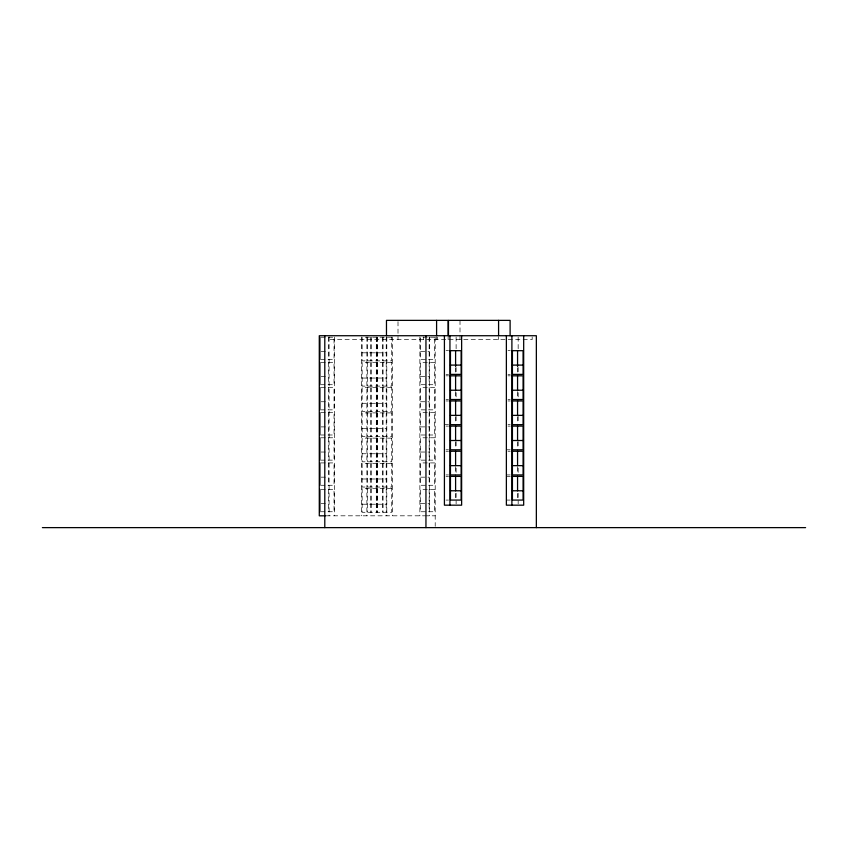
<?xml version="1.0" encoding="UTF-8"?>
<svg xmlns="http://www.w3.org/2000/svg" width="848" height="848" viewBox="0 0 848 848"><rect width="100%" height="100%" fill="white"/><g stroke="black" fill="none" stroke-linecap="round" stroke-linejoin="round"><path stroke-width="0.64" stroke-dasharray="4.24 3.18" d="M321.021 337.218L334.038 337.218L334.038 359.573L321.021 359.573M446.048 350.68L448.497 350.68M508.016 350.68L510.22 350.68M321.148 351.475L328.515 351.475M420.566 351.475L429.162 351.475M362.138 352.821L370.788 352.821M371.191 352.821L377.106 352.821M377.561 352.821L386.211 352.821M321.021 362.361L334.038 362.361L334.038 384.716L321.021 384.716M446.048 374.381L448.497 374.381M508.016 374.381L510.22 374.381M446.048 375.823L448.497 375.823M508.016 375.823L510.22 375.823M321.148 376.618L328.515 376.618M420.566 376.618L429.162 376.618M362.138 378.049L370.788 378.049M371.191 378.049L377.106 378.049M377.561 378.049L386.211 378.049M321.021 387.494L334.038 387.494L334.038 409.849L321.021 409.849M446.048 399.514L448.497 399.514M508.016 399.514L510.22 399.514M446.048 400.956L448.497 400.956M508.016 400.956L510.22 400.956M321.148 401.751L328.515 401.751M420.566 401.751L429.162 401.751M362.138 403.288L370.788 403.288M371.191 403.288L377.106 403.288M377.561 403.288L386.211 403.288M321.021 412.637L334.038 412.637L334.038 434.992L321.021 434.992M444.946 424.657L448.497 424.657M508.016 424.657L510.22 424.657M446.048 426.099L448.497 426.099M508.016 426.099L510.22 426.099M321.148 426.894L328.515 426.894M420.566 426.894L429.162 426.894M362.138 428.516L370.788 428.516M371.191 428.516L377.106 428.516M377.561 428.516L386.211 428.516M321.021 437.78L334.038 437.78L334.038 460.135L321.021 460.135M446.048 449.79L448.497 449.79M506.913 449.79L510.22 449.79M446.048 451.231L448.497 451.231M508.016 451.231L510.22 451.231M321.148 452.026L328.515 452.026M420.566 452.026L429.162 452.026M362.138 453.754L370.788 453.754M371.191 453.754L377.106 453.754M377.561 453.754L386.211 453.754M321.021 462.913L334.038 462.913L334.038 485.268L321.021 485.268M446.048 474.933L448.497 474.933M506.913 474.933L510.22 474.933M446.048 476.375L448.497 476.375M506.913 476.375L510.22 476.375M321.148 477.17L328.515 477.17M420.566 477.17L429.162 477.17M362.138 478.993L370.788 478.993M371.191 478.993L377.106 478.993M377.561 478.993L386.211 478.993M321.021 489.391L334.038 489.391L334.038 511.747L321.021 511.747M446.048 500.076L448.497 500.076M506.913 500.076L510.22 500.076M321.148 503.648L328.515 503.648M420.566 503.648L429.162 503.648M362.138 504.221L370.788 504.221M371.191 504.221L377.106 504.221M377.561 504.221L386.211 504.221M326.024 515.817L424.286 515.817M424.774 515.817L435.204 515.817M532.173 337.006L532.173 339.571L328.982 339.571L328.982 337.006M518.16 337.048L518.16 348.963M518.16 367.502L518.16 372.791M518.16 392.656L518.16 397.945M518.16 416.474L518.16 423.099M518.16 441.628L518.16 448.253M518.16 468.107L518.16 473.396M518.16 493.26L518.16 503.85M517.566 367.799L517.566 373.067M517.566 391.617L517.566 396.885M517.566 416.76L517.566 424.657M517.566 441.893L517.566 449.79M517.566 467.036L517.566 473.619M517.566 493.483L517.566 498.751M498.582 337.006L498.582 339.571M460.008 320.374L460.008 339.571M456.118 337.048L456.118 348.963M456.118 367.502L456.118 372.791M456.118 392.656L456.118 397.945M456.118 416.474L456.118 423.099M456.118 441.628L456.118 448.253M456.118 468.107L456.118 473.396M456.118 493.26L456.118 503.85M455.599 367.799L455.599 373.067M455.599 391.617L455.599 396.885M455.599 416.76L455.599 423.343M455.599 441.893L455.599 448.475M455.599 467.036L455.599 474.933M455.599 493.483L455.599 498.751M448.126 337.006L448.126 339.571M437.462 337.006L437.462 339.571M436.593 337.006L436.593 339.571M435.204 337.048L435.204 526.311M429.682 337.048L429.682 515.817M429.162 337.218L429.162 359.573M429.162 362.361L429.162 384.716M429.162 387.494L429.162 409.849M429.162 412.637L429.162 434.992M429.162 437.78L429.162 460.135M429.162 462.913L429.162 485.268M429.162 489.391L429.162 511.747M423.693 337.006L423.693 339.571M419.877 337.048L419.877 515.817M398.009 321.657L398.009 339.571M392.317 337.048L392.317 515.817M386.805 337.048L386.805 515.817M386.476 337.006L386.476 339.571M386.211 337.186L386.211 360.877M386.211 362.425L386.211 386.116M386.211 387.663L386.211 411.344M386.211 412.891L386.211 436.582M386.211 438.13L386.211 461.81M386.211 463.358L386.211 487.049M386.211 488.596L386.211 512.287M383.073 337.186L383.073 360.877M383.073 362.425L383.073 386.116M383.073 387.663L383.073 411.344M383.073 412.891L383.073 436.582M383.073 438.13L383.073 461.81M383.073 463.358L383.073 487.049M383.073 488.596L383.073 512.287M382.618 337.186L382.618 360.877M382.618 362.425L382.618 386.116M382.618 387.663L382.618 411.344M382.618 412.891L382.618 436.582M382.618 438.13L382.618 461.81M382.618 463.358L382.618 487.049M382.618 488.596L382.618 512.287M377.561 337.186L377.561 360.877M377.561 362.425L377.561 386.116M377.561 387.663L377.561 411.344M377.561 412.891L377.561 436.582M377.561 438.13L377.561 461.81M377.561 463.358L377.561 487.049M377.561 488.596L377.561 512.287M377.106 337.186L377.106 360.877M377.106 362.425L377.106 386.116M377.106 387.663L377.106 411.344M377.106 412.891L377.106 436.582M377.106 438.13L377.106 461.81M377.106 463.358L377.106 487.049M377.106 488.596L377.106 512.287M376.713 337.186L376.713 360.877M376.713 362.425L376.713 386.116M376.713 387.663L376.713 411.344M376.713 412.891L376.713 436.582M376.713 438.13L376.713 461.81M376.713 463.358L376.713 487.049M376.713 488.596L376.713 512.287M376.3 337.186L376.3 360.877M376.3 362.425L376.3 386.116M376.3 387.663L376.3 411.344M376.3 412.891L376.3 436.582M376.3 438.13L376.3 461.81M376.3 463.358L376.3 487.049M376.3 488.596L376.3 512.287M371.191 337.186L371.191 360.877M371.191 362.425L371.191 386.116M371.191 387.663L371.191 411.344M371.191 412.891L371.191 436.582M371.191 438.13L371.191 461.81M371.191 463.358L371.191 487.049M371.191 488.596L371.191 512.287M370.788 337.186L370.788 360.877M370.788 362.425L370.788 386.116M370.788 387.663L370.788 411.344M370.788 412.891L370.788 436.582M370.788 438.13L370.788 461.81M370.788 463.358L370.788 487.049M370.788 488.596L370.788 512.287M367.65 337.186L367.65 360.877M367.65 362.425L367.65 386.116M367.65 387.663L367.65 411.344M367.65 412.891L367.65 436.582M367.65 438.13L367.65 461.81M367.65 463.358L367.65 487.049M367.65 488.596L367.65 512.287M366.887 337.048L366.887 515.817M361.375 337.048L361.375 515.817M334.61 337.048L334.61 515.817M329.088 337.048L329.088 515.817M328.515 337.218L328.515 359.573M328.515 362.361L328.515 384.716M328.515 387.494L328.515 409.849M328.515 412.637L328.515 434.992M328.515 437.78L328.515 460.135M328.515 462.913L328.515 485.268M328.515 489.391L328.515 511.747M391.723 337.186L362.138 337.186L362.138 360.877L391.723 360.877L391.723 337.186M434.685 337.218L420.566 337.218L420.566 359.573L434.685 359.573L434.685 337.218M434.685 362.361L420.566 362.361L420.566 384.716L434.685 384.716L434.685 362.361M391.723 362.425L362.138 362.425L362.138 386.116L391.723 386.116L391.723 362.425M391.723 387.663L362.138 387.663L362.138 411.344L391.723 411.344L391.723 387.663M434.685 387.494L420.566 387.494L420.566 409.849L434.685 409.849L434.685 387.494M434.685 412.637L420.566 412.637L420.566 434.992L434.685 434.992L434.685 412.637M391.723 412.891L362.138 412.891L362.138 436.582L391.723 436.582L391.723 412.891M434.685 437.78L420.566 437.78L420.566 460.135L434.685 460.135L434.685 437.78M391.723 438.13L362.138 438.13L362.138 461.81L391.723 461.81L391.723 438.13M434.685 462.913L420.566 462.913L420.566 485.268L434.685 485.268L434.685 462.913M391.723 463.358L362.138 463.358L362.138 487.049L391.723 487.049L391.723 463.358M391.723 488.596L362.138 488.596L362.138 512.287L391.723 512.287L391.723 488.596M434.685 489.391L420.566 489.391L420.566 511.747L434.685 511.747L434.685 489.391"/><path stroke-width="1.27" d="M449.684 350.68L461.121 350.68L461.121 374.381L450.458 374.381L450.458 350.68M511.641 350.68L523.078 350.68L523.078 374.381L512.425 374.381L512.425 350.68M450.458 365.096L461.121 365.096M512.425 365.096L523.078 365.096M449.684 375.823L461.121 375.823L461.121 399.514L450.458 399.514L450.458 375.823M511.641 375.823L523.078 375.823L523.078 399.514L512.425 399.514L512.425 375.823M450.458 390.228L461.121 390.228M512.425 390.228L523.078 390.228M449.684 400.956L461.121 400.956L461.121 424.657L450.458 424.657L450.458 400.956M511.641 400.956L523.078 400.956L523.078 424.657L512.425 424.657L512.425 400.956M450.458 415.372L461.121 415.372M512.425 415.372L523.078 415.372M449.684 426.099L461.121 426.099L461.121 449.79L450.458 449.79L450.458 426.099M511.641 426.099L523.078 426.099L523.078 449.79L512.425 449.79L512.425 426.099M450.458 440.504L461.121 440.504M512.425 440.504L523.078 440.504M449.684 451.231L461.121 451.231L461.121 474.933L450.458 474.933L450.458 451.231M511.641 451.231L523.078 451.231L523.078 474.933L512.425 474.933L512.425 451.231M450.458 465.647L461.121 465.647M512.425 465.647L523.078 465.647M449.684 476.375L461.121 476.375L461.121 500.076L450.458 500.076L450.458 476.375M511.641 476.375L523.078 476.375L523.078 500.076L512.425 500.076L512.425 476.375M450.458 490.78L461.121 490.78M512.425 490.78L523.078 490.78M325.409 515.817L319.283 515.817L319.283 335.723L536.349 335.723L536.349 527.626M42.4 527.626L805.6 527.626M523.682 335.723L523.682 505.175L506.373 505.175L506.373 335.723M517.566 350.68L517.566 366.484M517.566 375.823L517.566 390.303M517.566 400.956L517.566 415.435M517.566 426.099L517.566 440.578M517.566 451.231L517.566 465.722M517.566 476.375L517.566 490.854M511.895 335.723L511.895 505.175M510.114 335.723L510.114 320.374L448.475 320.374L448.475 335.723M498.582 320.374L498.582 335.723M461.63 335.723L461.63 505.175L444.416 505.175L444.416 335.723M455.599 350.68L455.599 366.484M455.599 375.823L455.599 390.303M455.599 400.956L455.599 415.435M455.599 426.099L455.599 440.578M455.599 451.231L455.599 465.722M455.599 476.375L455.599 490.854M449.938 335.723L449.938 505.175M448.126 335.723L448.126 320.374L386.476 320.374L386.476 335.723M436.593 320.374L436.593 335.723M425.95 335.723L425.95 527.626M324.795 335.723L324.795 527.626M319.919 337.218L319.919 359.573M319.919 362.361L319.919 384.716M319.919 387.494L319.919 409.849M319.919 412.637L319.919 434.992M319.919 437.78L319.919 460.135M319.919 462.913L319.919 485.268M319.919 489.391L319.919 511.747"/></g></svg>
